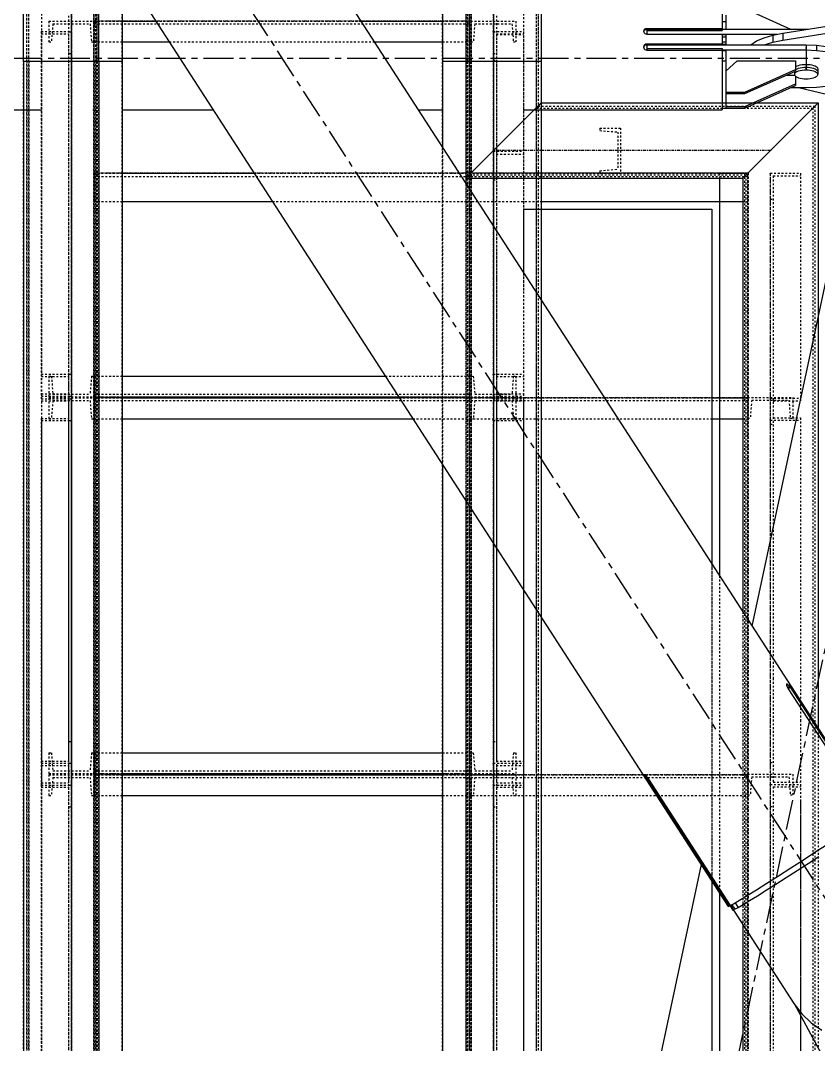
# Model space of a CAD drawing. Header units: millimetres. Extents: x 5143 to 30813, y 232 to 21408.
# Drawn here: x 23095.5 to 23307.3, y 10148.5 to 10420.3 of the extents above; entities that cross this region are included whole.
import ezdxf

# ---------------------------------------------------------------- set-up
doc = ezdxf.new("R2010")
doc.units = ezdxf.units.MM
doc.header["$LTSCALE"] = 0.25
for name, pattern in [('CENTER', [50.8, 31.75, -6.35, 6.35, -6.35]), ('XKITLINE00', [0]), ('XKITLINE02', [4, 2, -2]), ('XKITLINE03', [6, 3, -1, 1, -1])]:
    doc.linetypes.add(name, pattern=pattern)

msp = doc.modelspace()

# ---------------------------------------------------------------- linework, layer by layer
at = {"color": 3, "linetype": 'XKITLINE02'}
for p, q in [((23096.3, 10060.36), (23096.3, 11600.44)), ((23097.15, 10060.36), (23097.15, 11600.44)), ((23097.69, 10060.36), (23097.69, 11600.44)), ((23114.92, 10060.36), (23114.92, 11600.44)), ((23115, 10058.83), (23115, 11600.44)), ((23115.45, 10060.36), (23115.45, 11600.44)), ((23115.85, 10058.83), (23115.85, 11600.44)), ((23116.3, 10060.36), (23116.3, 11600.44)), ((23122.5, 10058.83), (23122.5, 11600.44)), ((23207.49, 10058.83), (23207.48, 11600.44)), ((23214.14, 10058.83), (23214.13, 11600.44)), ((23214.99, 10058.83), (23214.98, 11600.44)), ((23097.15, 10409.49), (23097.15, 11231.06)), ((23097.69, 10409.49), (23097.69, 11231.06)), ((23114.92, 10409.49), (23114.92, 11231.06)), ((23115, 10409.49), (23115, 11231.06)), ((23115.45, 10409.49), (23115.45, 11231.06)), ((23115.85, 10409.49), (23115.85, 11231.06)), ((23214.14, 11231.06), (23214.14, 10409.49)), ((23214.99, 11231.06), (23214.99, 10409.49)), ((23214.53, 10820.27), (23214.53, 10409.49)), ((23215.07, 10820.27), (23215.07, 10409.49)), ((23232.3, 10820.27), (23232.3, 10409.49)), ((23232.83, 10820.27), (23232.83, 10409.49)), ((23213.68, 10721.72), (23213.68, 10060.36)), ((23214.53, 10720.87), (23214.53, 10060.36)), ((23215.07, 10720.34), (23215.07, 10060.36)), ((23232.3, 10703.1), (23232.3, 10060.36)), ((23232.83, 10702.57), (23232.83, 10060.36)), ((23233.68, 10701.72), (23233.68, 10060.36)), ((23101.01, 10423.17), (23101.01, 10325.85)), ((23108.21, 10422.59), (23108.21, 10320.61)), ((23109.01, 10423.17), (23109.01, 10320.61)), ((23220.98, 10423.17), (23220.98, 10320.61)), ((23221.78, 10422.59), (23221.78, 10359.47)), ((23228.98, 10423.17), (23228.98, 10348.33)), ((23103, 10420.13), (23103, 10414.63)), ((23103, 10420.13), (23115, 10420.13)), ((23103, 10420.13), (23103, 10414.63)), ((23104.07, 10419.43), (23103.68, 10414.63)), ((23104.07, 10419.43), (23103.68, 10414.63)), ((23104.07, 10419.43), (23113.94, 10419.43)), ((23113.94, 10419.43), (23114.32, 10414.63)), ((23113.94, 10419.43), (23114.32, 10414.63)), ((23115, 10420.13), (23115, 10414.63)), ((23115, 10420.13), (23122.5, 10420.13)), ((23115, 10420.13), (23115, 10414.63)), ((23115, 10420.13), (23115, 10414.63)), ((23115, 10419.43), (23214.98, 10419.43)), ((23131.43, 10420.13), (23185.82, 10420.13)), ((23207.49, 10420.13), (23214.98, 10420.13)), ((23214.98, 10420.13), (23214.98, 10414.63)), ((23214.98, 10420.13), (23214.98, 10414.63)), ((23214.98, 10420.13), (23226.98, 10420.13)), ((23214.98, 10420.13), (23214.98, 10414.63)), ((23216.05, 10419.43), (23215.66, 10414.63)), ((23216.05, 10419.43), (23215.66, 10414.63)), ((23216.05, 10419.43), (23225.92, 10419.43)), ((23225.92, 10419.43), (23226.3, 10414.63)), ((23225.92, 10419.43), (23226.3, 10414.63)), ((23226.98, 10420.13), (23226.98, 10414.63)), ((23226.98, 10420.13), (23226.98, 10414.63)), ((23101, 10417.38), (23101, 10319.35)), ((23101, 10417.38), (23109, 10417.38)), ((23101, 10416.8), (23108.2, 10416.8)), ((23101.01, 10417.38), (23101.01, 10319.35)), ((23101.01, 10417.38), (23109.01, 10417.38)), ((23101.01, 10416.8), (23108.21, 10416.8)), ((23108.2, 10416.8), (23108.2, 10314.13)), ((23108.21, 10417.35), (23109.01, 10417.35)), ((23108.21, 10416.8), (23108.21, 10314.13)), ((23109, 10417.38), (23109, 10314.13)), ((23109.01, 10417.38), (23109.01, 10314.13)), ((23220.98, 10417.38), (23220.98, 10378)), ((23220.98, 10417.38), (23228.98, 10417.38)), ((23220.98, 10417.35), (23221.78, 10417.35)), ((23220.98, 10417.38), (23220.98, 10360.71)), ((23220.98, 10417.38), (23228.98, 10417.38)), ((23221.78, 10416.62), (23221.78, 10378)), ((23221.78, 10416.62), (23228.98, 10416.62)), ((23221.78, 10416.8), (23221.78, 10317.03)), ((23221.78, 10416.8), (23228.98, 10416.8)), ((23228.98, 10417.38), (23228.98, 10409.49)), ((23228.98, 10416.12), (23228.98, 10384.87)), ((23228.98, 10417.38), (23228.98, 10319.35)), ((23103, 10414.63), (23103.68, 10414.63)), ((23114.32, 10414.63), (23115, 10414.63)), ((23115, 10414.63), (23122.5, 10414.63)), ((23134.99, 10414.63), (23189.38, 10414.63)), ((23207.49, 10414.63), (23214.98, 10414.63)), ((23214.98, 10414.63), (23215.66, 10414.63)), ((23226.3, 10414.63), (23226.98, 10414.63)), ((23108.2, 10411.57), (23109, 10411.57)), ((23108.21, 10411.57), (23109.01, 10411.57)), ((23220.98, 10411.57), (23221.78, 10411.57)), ((23097.15, 10409.49), (23097.15, 9590.91)), ((23097.15, 10409.49), (23097.16, 9590.91)), ((23097.69, 10409.49), (23097.69, 9590.91)), ((23097.69, 10409.49), (23097.69, 9590.91)), ((23114.92, 10409.49), (23114.92, 9590.91)), ((23114.92, 10409.49), (23114.92, 9590.91)), ((23115, 10409.49), (23116.3, 10409.49)), ((23115, 10409.49), (23115, 9590.95)), ((23115, 10409.49), (23116.3, 10409.49)), ((23115, 10409.49), (23115, 9590.95)), ((23115, 10409.49), (23116.3, 10409.49)), ((23115.45, 10409.49), (23115.45, 9590.91)), ((23115.45, 10409.49), (23115.46, 9590.91)), ((23115.85, 10409.49), (23115.85, 9590.95)), ((23115.85, 10409.49), (23115.85, 9590.95)), ((23207.49, 10409.49), (23214.99, 10409.49)), ((23207.49, 10409.49), (23214.99, 10409.49)), ((23207.49, 10409.49), (23214.99, 10409.49)), ((23214.14, 10409.49), (23214.13, 9590.95)), ((23214.14, 10409.49), (23214.14, 9590.95)), ((23214.53, 10409.49), (23214.54, 9590.91)), ((23214.53, 10409.49), (23214.53, 10379.32)), ((23214.99, 10409.49), (23214.98, 9590.95)), ((23214.99, 10409.49), (23214.99, 9590.95)), ((23215.07, 10409.49), (23215.07, 9590.91)), ((23215.07, 10409.49), (23215.07, 10379.86)), ((23220.98, 10409.75), (23221.78, 10409.75)), ((23220.98, 10409.49), (23220.98, 10385.63)), ((23221.78, 10409.49), (23221.78, 10378)), ((23232.3, 10409.49), (23232.3, 9590.91)), ((23232.3, 10409.49), (23232.3, 10397.09)), ((23232.83, 10409.49), (23232.84, 9590.91)), ((23232.83, 10409.49), (23232.83, 10397.62)), ((23232.3, 10397.09), (23233.68, 10398.47)), ((23232.3, 10397.09), (23305.8, 10397.09)), ((23232.83, 10397.62), (23306.33, 10397.62)), ((23305.8, 10397.09), (23307.18, 10398.47)), ((23305.8, 10397.09), (23305.8, 9743.46)), ((23306.33, 10397.62), (23306.33, 9742.92)), ((23249.23, 10391.77), (23249.23, 10391.09)), ((23249.23, 10391.77), (23254.73, 10391.77)), ((23249.23, 10391.77), (23249.23, 10391.09)), ((23254.73, 10391.77), (23254.73, 10379.77)), ((23254.73, 10391.77), (23254.73, 10379.77)), ((23249.23, 10391.09), (23254.03, 10390.71)), ((23254.03, 10390.71), (23254.03, 10380.84)), ((23254.03, 10390.71), (23254.03, 10380.84)), ((23207.49, 10386.61), (23207.49, 10302.46)), ((23207.49, 10386.61), (23207.49, 10302.46)), ((23220.98, 10385.63), (23228.98, 10385.63)), ((23221.78, 10384.87), (23228.98, 10384.87)), ((23249.23, 10380.45), (23254.03, 10380.84)), ((23249.23, 10380.45), (23249.23, 10379.77)), ((23249.23, 10380.45), (23249.23, 10379.77)), ((23115.01, 10379.77), (23115.01, 10372.27)), ((23115.01, 10379.77), (23122.5, 10379.77)), ((23115.01, 10378.92), (23288.48, 10378.92)), ((23157.51, 10379.77), (23288.48, 10379.77)), ((23213.68, 10378.47), (23215.07, 10379.86)), ((23214.53, 10379.32), (23288.03, 10379.32)), ((23215.07, 10379.86), (23288.57, 10379.86)), ((23220.98, 10378), (23221.78, 10378)), ((23249.23, 10379.77), (23254.73, 10379.77)), ((23280.98, 10379.77), (23288.48, 10379.77)), ((23280.98, 10379.77), (23280.98, 10378.47)), ((23287.18, 10378.47), (23288.57, 10379.86)), ((23287.18, 10378.47), (23287.18, 9762.07)), ((23287.63, 10379.77), (23287.63, 9760.77)), ((23288.03, 10379.32), (23288.03, 9761.22)), ((23288.48, 10379.77), (23288.48, 9760.77)), ((23288.48, 10379.77), (23288.48, 10372.27)), ((23288.57, 10379.86), (23288.57, 9760.69)), ((23294.48, 10379.77), (23294.48, 10313.16)), ((23294.48, 10379.77), (23302.48, 10379.77)), ((23295.28, 10379.08), (23295.28, 10314.84)), ((23295.28, 10379.08), (23302.48, 10379.08)), ((23302.48, 10379.77), (23302.48, 10319.38)), ((23213.68, 10377.02), (23213.68, 10292.87)), ((23115.01, 10372.27), (23122.5, 10372.27)), ((23162.36, 10372.27), (23233.68, 10372.27)), ((23287.18, 10372.27), (23288.48, 10372.27)), ((23294.48, 10372.86), (23295.28, 10372.86)), ((23233.68, 10370.27), (23233.68, 9770.27)), ((23278.98, 10370.27), (23278.98, 9770.27)), ((23220.98, 10360.71), (23220.98, 10326.43)), ((23220.98, 10360.71), (23220.98, 10314.13)), ((23221.78, 10359.47), (23221.78, 10320.61)), ((23221.78, 10359.47), (23221.78, 10314.13)), ((23228.98, 10353.35), (23228.98, 10269.2)), ((23228.98, 10348.33), (23228.98, 10325.85)), ((23228.98, 10348.33), (23228.98, 10319.35)), ((23101.01, 10326.43), (23109.01, 10326.43)), ((23108.21, 10326.42), (23108.21, 10223.75)), ((23108.21, 10326.42), (23109.01, 10326.42)), ((23109.01, 10326.42), (23109.01, 10223.17)), ((23220.98, 10326.42), (23220.98, 10223.17)), ((23220.98, 10326.42), (23221.78, 10326.42)), ((23220.98, 10326.43), (23228.98, 10326.43)), ((23221.78, 10326.42), (23221.78, 10223.75)), ((23101.01, 10325.85), (23108.21, 10325.85)), ((23103, 10325.92), (23103.68, 10325.92)), ((23103, 10325.92), (23103, 10320.42)), ((23103, 10325.92), (23103, 10320.42)), ((23103.68, 10325.92), (23104.07, 10321.12)), ((23103.68, 10325.92), (23104.07, 10321.12)), ((23114.32, 10325.92), (23113.94, 10321.12)), ((23114.32, 10325.92), (23113.94, 10321.12)), ((23114.32, 10325.92), (23115, 10325.92)), ((23115, 10325.92), (23115, 10320.42)), ((23115, 10325.92), (23122.5, 10325.92)), ((23115, 10325.92), (23115, 10320.42)), ((23115, 10325.92), (23115, 10320.42)), ((23192.32, 10325.92), (23214.98, 10325.92)), ((23214.98, 10325.92), (23214.98, 10320.42)), ((23214.98, 10325.92), (23214.98, 10320.42)), ((23214.98, 10325.92), (23215.66, 10325.92)), ((23214.98, 10325.92), (23214.98, 10320.42)), ((23215.66, 10325.92), (23216.05, 10321.12)), ((23215.66, 10325.92), (23216.05, 10321.12)), ((23221.78, 10325.85), (23228.98, 10325.85)), ((23226.3, 10325.92), (23225.92, 10321.12)), ((23226.3, 10325.92), (23225.92, 10321.12)), ((23226.3, 10325.92), (23226.98, 10325.92)), ((23226.98, 10325.92), (23226.98, 10320.42)), ((23226.98, 10325.92), (23226.98, 10320.42)), ((23101.01, 10321.2), (23101.01, 10223.17)), ((23101.01, 10321.2), (23108.21, 10321.2)), ((23101.01, 10320.62), (23109.01, 10320.62)), ((23104.07, 10321.12), (23113.94, 10321.12)), ((23108.21, 10320.61), (23109.01, 10320.61)), ((23115, 10321.12), (23214.98, 10321.12)), ((23216.05, 10321.12), (23225.92, 10321.12)), ((23220.98, 10320.62), (23228.98, 10320.62)), ((23220.98, 10320.61), (23221.78, 10320.61)), ((23221.78, 10321.2), (23228.98, 10321.2)), ((23228.98, 10321.2), (23228.98, 10223.17)), ((23101, 10319.93), (23109, 10319.93)), ((23101, 10319.35), (23108.2, 10319.35)), ((23101.01, 10319.93), (23109.01, 10319.93)), ((23101.01, 10319.35), (23108.21, 10319.35)), ((23103, 10320.42), (23115, 10320.42)), ((23103, 10320.13), (23103, 10314.63)), ((23103, 10320.13), (23115, 10320.13)), ((23103, 10320.13), (23103, 10314.63)), ((23103, 10320.13), (23103, 10314.63)), ((23103, 10320.13), (23115, 10320.13)), ((23103, 10320.13), (23103, 10314.63)), ((23104.07, 10319.43), (23103.68, 10314.63)), ((23104.07, 10319.43), (23103.68, 10314.63)), ((23104.07, 10319.43), (23103.68, 10314.63)), ((23104.07, 10319.43), (23103.68, 10314.63)), ((23104.07, 10319.43), (23113.94, 10319.43)), ((23104.07, 10319.43), (23113.94, 10319.43)), ((23108.2, 10319.94), (23108.2, 10217.96)), ((23108.2, 10319.94), (23109, 10319.94)), ((23108.21, 10319.94), (23108.21, 10217.96)), ((23108.21, 10319.94), (23109.01, 10319.94)), ((23109, 10319.94), (23109, 10220.13)), ((23109.01, 10319.94), (23109.01, 10217.38)), ((23113.94, 10319.43), (23114.32, 10314.63)), ((23113.94, 10319.43), (23114.32, 10314.63)), ((23113.94, 10319.43), (23114.32, 10314.63)), ((23113.94, 10319.43), (23114.32, 10314.63)), ((23115, 10320.42), (23122.5, 10320.42)), ((23115, 10320.13), (23115, 10314.63)), ((23115, 10320.13), (23122.5, 10320.13)), ((23115, 10320.13), (23115, 10314.63)), ((23115, 10320.13), (23122.5, 10320.13)), ((23115, 10320.13), (23115, 10314.63)), ((23115, 10320.13), (23115, 10314.63)), ((23115, 10320.13), (23115, 10314.63)), ((23115, 10320.13), (23115, 10314.63)), ((23115, 10319.43), (23288.48, 10319.43)), ((23115, 10319.43), (23214.98, 10319.43)), ((23195.88, 10320.42), (23214.98, 10320.42)), ((23196.06, 10320.13), (23278.98, 10320.13)), ((23196.06, 10320.13), (23214.98, 10320.13)), ((23214.98, 10320.42), (23226.98, 10320.42)), ((23214.98, 10320.13), (23214.98, 10314.63)), ((23214.98, 10320.13), (23214.98, 10314.63)), ((23214.98, 10320.13), (23226.98, 10320.13)), ((23214.98, 10320.13), (23214.98, 10314.63)), ((23216.05, 10319.43), (23215.66, 10314.63)), ((23216.05, 10319.43), (23215.66, 10314.63)), ((23216.05, 10319.43), (23225.92, 10319.43)), ((23220.98, 10319.94), (23220.98, 10217.38)), ((23220.98, 10319.94), (23221.78, 10319.94)), ((23220.98, 10319.93), (23228.98, 10319.93)), ((23221.78, 10319.94), (23221.78, 10217.96)), ((23221.78, 10319.35), (23228.98, 10319.35)), ((23225.92, 10319.43), (23226.3, 10314.63)), ((23225.92, 10319.43), (23226.3, 10314.63)), ((23226.98, 10320.13), (23226.98, 10314.63)), ((23226.98, 10320.13), (23226.98, 10314.63)), ((23228.98, 10319.81), (23228.98, 10223.75)), ((23287.18, 10320.13), (23288.48, 10320.13)), ((23288.48, 10320.27), (23288.48, 10314.77)), ((23288.48, 10320.27), (23300.48, 10320.27)), ((23288.48, 10320.27), (23288.48, 10314.77)), ((23288.48, 10320.13), (23288.48, 10314.63)), ((23289.55, 10319.57), (23289.16, 10314.77)), ((23289.55, 10319.57), (23289.16, 10314.77)), ((23289.55, 10319.57), (23299.42, 10319.57)), ((23294.48, 10320.09), (23294.48, 10217.52)), ((23294.48, 10320.09), (23295.28, 10320.09)), ((23294.48, 10320.07), (23302.48, 10320.07)), ((23295.28, 10320.09), (23295.28, 10245.76)), ((23295.28, 10320.07), (23295.28, 10313.16)), ((23295.28, 10319.38), (23302.48, 10319.38)), ((23299.42, 10319.57), (23299.8, 10314.77)), ((23299.42, 10319.57), (23299.8, 10314.77)), ((23300.48, 10320.27), (23300.48, 10314.77)), ((23300.48, 10320.27), (23300.48, 10314.77)), ((23220.98, 10317.57), (23220.98, 10223.17)), ((23101, 10314.7), (23101, 10217.38)), ((23101, 10314.7), (23108.2, 10314.7)), ((23101, 10314.12), (23109, 10314.12)), ((23101.01, 10314.7), (23101.01, 10217.38)), ((23101.01, 10314.7), (23108.21, 10314.7)), ((23101.01, 10314.12), (23109.01, 10314.12)), ((23103, 10314.63), (23103.68, 10314.63)), ((23103, 10314.63), (23103.68, 10314.63)), ((23108.2, 10314.13), (23109, 10314.13)), ((23108.21, 10314.13), (23109.01, 10314.13)), ((23114.32, 10314.63), (23115, 10314.63)), ((23114.32, 10314.63), (23115, 10314.63)), ((23115, 10314.63), (23122.5, 10314.63)), ((23115, 10314.63), (23122.5, 10314.63)), ((23199.62, 10314.63), (23278.98, 10314.63)), ((23199.62, 10314.63), (23214.98, 10314.63)), ((23214.98, 10314.63), (23215.66, 10314.63)), ((23220.98, 10314.13), (23221.78, 10314.13)), ((23220.98, 10314.12), (23228.98, 10314.12)), ((23221.78, 10314.7), (23228.98, 10314.7)), ((23226.3, 10314.63), (23226.98, 10314.63)), ((23228.98, 10314.7), (23228.98, 10312.52)), ((23228.98, 10312.52), (23228.98, 10217.38)), ((23287.18, 10314.63), (23288.48, 10314.63)), ((23288.48, 10314.77), (23289.16, 10314.77)), ((23294.48, 10314.26), (23302.48, 10314.26)), ((23294.48, 10313.16), (23295.28, 10313.16)), ((23295.28, 10314.84), (23302.48, 10314.84)), ((23299.8, 10314.77), (23300.48, 10314.77)), ((23302.48, 10314.84), (23302.48, 10234.62)), ((23220.98, 10310.43), (23220.98, 10217.38)), ((23278.98, 10275.99), (23278.98, 10191.84)), ((23280.98, 10272.9), (23280.98, 10188.75)), ((23287.18, 10263.3), (23287.18, 10180.45)), ((23294.48, 10247), (23294.48, 10217.52)), ((23295.28, 10245.76), (23295.28, 10218.11)), ((23302.48, 10234.62), (23302.48, 10217.52)), ((23307.18, 10232.36), (23307.18, 10147.6)), ((23108.21, 10228.97), (23109.01, 10228.97)), ((23220.98, 10228.97), (23221.78, 10228.97)), ((23103, 10225.92), (23103.68, 10225.92)), ((23103, 10225.92), (23103, 10220.42)), ((23103, 10225.92), (23103, 10220.42)), ((23103.68, 10225.92), (23104.07, 10221.12)), ((23103.68, 10225.92), (23104.07, 10221.12)), ((23114.32, 10225.92), (23113.94, 10221.12)), ((23114.32, 10225.92), (23113.94, 10221.12)), ((23114.32, 10225.92), (23115, 10225.92)), ((23115, 10225.92), (23115, 10220.42)), ((23115, 10225.92), (23122.5, 10225.92)), ((23115, 10225.92), (23115, 10220.42)), ((23115, 10225.92), (23115, 10220.42)), ((23207.49, 10225.92), (23214.98, 10225.92)), ((23214.98, 10225.92), (23214.98, 10220.42)), ((23214.98, 10225.92), (23214.98, 10220.42)), ((23214.98, 10225.92), (23215.66, 10225.92)), ((23214.98, 10225.92), (23214.98, 10220.42)), ((23215.66, 10225.92), (23216.05, 10221.12)), ((23215.66, 10225.92), (23216.05, 10221.12)), ((23226.3, 10225.92), (23225.92, 10221.12)), ((23226.3, 10225.92), (23225.92, 10221.12)), ((23226.3, 10225.92), (23226.98, 10225.92)), ((23226.98, 10225.92), (23226.98, 10220.42)), ((23226.98, 10225.92), (23226.98, 10220.42)), ((23101.01, 10223.75), (23108.21, 10223.75)), ((23101.01, 10223.17), (23109.01, 10223.17)), ((23101.01, 10223.17), (23101.01, 10125.85)), ((23101.01, 10223.17), (23109.01, 10223.17)), ((23108.2, 10223.2), (23109, 10223.2)), ((23108.2, 10223.2), (23108.2, 10217.96)), ((23108.21, 10223.2), (23109.01, 10223.2)), ((23109, 10223.2), (23109, 10217.38)), ((23109.01, 10223.17), (23109.01, 10120.61)), ((23220.98, 10223.17), (23228.98, 10223.17)), ((23220.98, 10223.17), (23220.98, 10120.61)), ((23220.98, 10223.17), (23228.98, 10223.17)), ((23220.98, 10223.2), (23221.78, 10223.2)), ((23221.78, 10223.75), (23228.98, 10223.75)), ((23228.98, 10223.17), (23228.98, 10125.85)), ((23294.48, 10223.35), (23295.28, 10223.35)), ((23101.01, 10222.59), (23108.21, 10222.59)), ((23103, 10220.42), (23115, 10220.42)), ((23103, 10220.13), (23103, 10214.63)), ((23103, 10220.13), (23115, 10220.13)), ((23103, 10220.13), (23103, 10214.63)), ((23103, 10220.13), (23103, 10214.63)), ((23103, 10220.13), (23115, 10220.13)), ((23103, 10220.13), (23103, 10214.63)), ((23104.07, 10221.12), (23113.94, 10221.12)), ((23108.21, 10222.59), (23108.21, 10120.61)), ((23115, 10221.12), (23214.98, 10221.12)), ((23115, 10220.42), (23122.5, 10220.42)), ((23115, 10220.13), (23115, 10214.63)), ((23115, 10220.13), (23122.5, 10220.13)), ((23115, 10220.13), (23115, 10214.63)), ((23115, 10220.13), (23122.5, 10220.13)), ((23115, 10220.13), (23115, 10214.63)), ((23115, 10220.13), (23115, 10214.63)), ((23115, 10220.13), (23115, 10214.63)), ((23115, 10220.13), (23115, 10214.63)), ((23207.49, 10220.42), (23214.98, 10220.42)), ((23207.49, 10220.13), (23288.48, 10220.13)), ((23207.49, 10220.13), (23214.98, 10220.13)), ((23214.98, 10220.42), (23226.98, 10220.42)), ((23214.98, 10220.13), (23214.98, 10214.63)), ((23214.98, 10220.13), (23214.98, 10214.63)), ((23214.98, 10220.13), (23226.98, 10220.13)), ((23214.98, 10220.13), (23214.98, 10214.63)), ((23216.05, 10221.12), (23225.92, 10221.12)), ((23221.78, 10222.59), (23221.78, 10120.61)), ((23221.78, 10222.59), (23228.98, 10222.59)), ((23226.98, 10220.13), (23226.98, 10214.63)), ((23226.98, 10220.13), (23226.98, 10214.63)), ((23288.48, 10220.27), (23288.48, 10214.77)), ((23288.48, 10220.27), (23300.48, 10220.27)), ((23288.48, 10220.27), (23288.48, 10214.77)), ((23288.48, 10220.13), (23288.48, 10214.63)), ((23300.48, 10220.27), (23300.48, 10214.77)), ((23300.48, 10220.27), (23300.48, 10214.77)), ((23101, 10217.96), (23108.2, 10217.96)), ((23101, 10217.96), (23101, 10217.38)), ((23101, 10217.38), (23109, 10217.38)), ((23101, 10217.38), (23101, 10119.35)), ((23101, 10217.38), (23109, 10217.38)), ((23101.01, 10217.96), (23108.21, 10217.96)), ((23101.01, 10217.38), (23109.01, 10217.38)), ((23101.01, 10217.38), (23101.01, 10119.35)), ((23101.01, 10217.38), (23109.01, 10217.38)), ((23104.07, 10219.43), (23103.68, 10214.63)), ((23104.07, 10219.43), (23103.68, 10214.63)), ((23104.07, 10219.43), (23103.68, 10214.63)), ((23104.07, 10219.43), (23103.68, 10214.63)), ((23104.07, 10219.43), (23113.94, 10219.43)), ((23104.07, 10219.43), (23113.94, 10219.43)), ((23108.21, 10217.35), (23109.01, 10217.35)), ((23109, 10217.38), (23109, 10114.13)), ((23109.01, 10217.38), (23109.01, 10114.13)), ((23113.94, 10219.43), (23114.32, 10214.63)), ((23113.94, 10219.43), (23114.32, 10214.63)), ((23113.94, 10219.43), (23114.32, 10214.63)), ((23113.94, 10219.43), (23114.32, 10214.63)), ((23115, 10219.43), (23288.48, 10219.43)), ((23115, 10219.43), (23214.98, 10219.43)), ((23216.05, 10219.43), (23215.66, 10214.63)), ((23216.05, 10219.43), (23215.66, 10214.63)), ((23216.05, 10219.43), (23225.92, 10219.43)), ((23220.98, 10217.35), (23221.78, 10217.35)), ((23220.98, 10217.38), (23228.98, 10217.38)), ((23220.98, 10217.38), (23220.98, 10114.13)), ((23220.98, 10217.38), (23228.98, 10217.38)), ((23221.78, 10217.96), (23228.98, 10217.96)), ((23225.92, 10219.43), (23226.3, 10214.63)), ((23225.92, 10219.43), (23226.3, 10214.63)), ((23228.98, 10217.38), (23228.98, 10119.35)), ((23289.55, 10219.57), (23289.16, 10214.77)), ((23289.55, 10219.57), (23289.16, 10214.77)), ((23289.55, 10219.57), (23299.42, 10219.57)), ((23294.48, 10217.52), (23302.48, 10217.52)), ((23294.48, 10217.52), (23294.48, 10211.18)), ((23294.48, 10217.52), (23302.48, 10217.52)), ((23295.28, 10218.11), (23302.48, 10218.11)), ((23299.42, 10219.57), (23299.8, 10214.77)), ((23299.42, 10219.57), (23299.8, 10214.77)), ((23302.48, 10217.52), (23302.48, 10119.49)), ((23101, 10216.8), (23108.2, 10216.8)), ((23101.01, 10216.8), (23108.21, 10216.8)), ((23103, 10214.63), (23103.68, 10214.63)), ((23103, 10214.63), (23103.68, 10214.63)), ((23108.2, 10216.8), (23108.2, 10114.13)), ((23108.21, 10216.8), (23108.21, 10114.13)), ((23114.32, 10214.63), (23115, 10214.63)), ((23114.32, 10214.63), (23115, 10214.63)), ((23115, 10214.63), (23122.5, 10214.63)), ((23115, 10214.63), (23122.5, 10214.63)), ((23207.49, 10214.63), (23288.48, 10214.63)), ((23207.49, 10214.63), (23214.98, 10214.63)), ((23214.98, 10214.63), (23215.66, 10214.63)), ((23221.78, 10216.8), (23221.78, 10114.13)), ((23221.78, 10216.8), (23228.98, 10216.8)), ((23226.3, 10214.63), (23226.98, 10214.63)), ((23288.48, 10214.77), (23289.16, 10214.77)), ((23295.28, 10216.94), (23295.28, 10114.27)), ((23295.28, 10216.94), (23302.48, 10216.94)), ((23299.8, 10214.77), (23300.48, 10214.77)), ((23302.48, 10213.12), (23302.48, 10119.49)), ((23108.2, 10211.57), (23109, 10211.57)), ((23108.21, 10211.57), (23109.01, 10211.57)), ((23220.98, 10211.57), (23221.78, 10211.57)), ((23294.48, 10211.72), (23295.28, 10211.72)), ((23294.48, 10211.18), (23294.48, 10114.27)), ((23295.28, 10209.94), (23295.28, 10114.27))]:
    msp.add_line(p, q, dxfattribs=at)
at = {"color": 1, "linetype": 'XKITLINE03'}
for p, q in [((23109, 11600.44), (23109, 10060.36)), ((23115, 10058.83), (23115, 11600.44)), ((23214.98, 11600.44), (23214.99, 10058.83)), ((23109, 10409.49), (23109, 11231.06)), ((23115, 10409.49), (23115, 11231.06)), ((23214.99, 11231.06), (23214.99, 10409.49)), ((23220.98, 10409.49), (23220.98, 10820.27)), ((23109.01, 10326.43), (23109.01, 10423.17)), ((23220.98, 10423.17), (23220.98, 10326.43)), ((23214.98, 10420.13), (23115, 10420.13)), ((23115, 10420.13), (23115, 10420.13)), ((23214.98, 10420.13), (23214.98, 10420.13)), ((23109, 10319.93), (23109, 10417.38)), ((23109.01, 10319.93), (23109.01, 10417.38)), ((23220.98, 10417.38), (23220.98, 10385.63)), ((23220.98, 10417.38), (23220.98, 10319.93)), ((23109, 10409.49), (23109, 9590.91)), ((23109.01, 9590.91), (23109, 10409.49)), ((23115, 9590.95), (23115, 10409.49)), ((23115, 9590.95), (23115, 10409.49)), ((23214.99, 10409.49), (23214.98, 9590.95)), ((23214.99, 10409.49), (23214.99, 9590.95)), ((23220.98, 9590.91), (23220.98, 10409.49)), ((23294.48, 10385.77), (23220.98, 10385.77)), ((23288.48, 10379.77), (23115.01, 10379.77)), ((23254.73, 10379.77), (23254.73, 10379.77)), ((23288.48, 9760.77), (23288.48, 10379.77)), ((23294.48, 10379.77), (23294.48, 10320.07)), ((23109.01, 10223.17), (23109.01, 10320.62)), ((23220.98, 10320.62), (23220.98, 10223.17)), ((23115, 10320.42), (23214.98, 10320.42)), ((23115, 10320.42), (23115, 10320.42)), ((23288.48, 10320.13), (23115, 10320.13)), ((23214.98, 10320.13), (23115, 10320.13)), ((23115, 10320.13), (23115, 10320.13)), ((23115, 10320.13), (23115, 10320.13)), ((23214.98, 10320.42), (23214.98, 10320.42)), ((23214.98, 10320.13), (23214.98, 10320.13)), ((23288.48, 10320.27), (23288.48, 10320.27)), ((23109, 10217.38), (23109, 10314.12)), ((23109.01, 10217.38), (23109.01, 10314.12)), ((23220.98, 10314.12), (23220.98, 10217.38)), ((23294.48, 10314.26), (23294.48, 10217.52)), ((23109.01, 10126.43), (23109.01, 10223.17)), ((23220.98, 10223.17), (23220.98, 10126.43)), ((23115, 10220.42), (23214.98, 10220.42)), ((23115, 10220.42), (23115, 10220.42)), ((23288.48, 10220.13), (23115, 10220.13)), ((23214.98, 10220.13), (23115, 10220.13)), ((23115, 10220.13), (23115, 10220.13)), ((23115, 10220.13), (23115, 10220.13)), ((23214.98, 10220.42), (23214.98, 10220.42)), ((23214.98, 10220.13), (23214.98, 10220.13)), ((23288.48, 10220.27), (23288.48, 10220.27)), ((23109, 10119.93), (23109, 10217.38)), ((23109.01, 10119.93), (23109.01, 10217.38)), ((23220.98, 10217.38), (23220.98, 10119.93)), ((23294.48, 10217.52), (23294.48, 10120.07))]:
    msp.add_line(p, q, dxfattribs=at)
at = {"color": 8, "linetype": 'CENTER'}
for p, q in [((23430, 10000.27), (22900, 10820.27)), ((23256.41, 10006.9), (23430, 10820.27)), ((23303.98, 10413.05), (23303.98, 10407.5)), ((23342.5, 10410.27), (22987.5, 10410.27))]:
    msp.add_line(p, q, dxfattribs=at)
at = {"color": 8, "linetype": 'XKITLINE00'}
for p, q in [((23041.58, 10643.29), (23321.66, 10209.97)), ((23003.23, 10618.47), (23283.31, 10185.15)), ((23281.68, 10423.9), (23281.68, 10418.05)), ((23282.68, 10421.69), (23282.68, 10418.06)), ((23287.68, 10423.47), (23299.86, 10418.05)), ((23281.68, 10420.08), (23282.68, 10420.08)), ((23297.81, 10416.96), (23319.06, 10420.28)), ((23260.88, 10417.7), (23260.83, 10417.47)), ((23260.83, 10417.47), (23260.88, 10417.24)), ((23260.88, 10417.47), (23260.85, 10417.35)), ((23261, 10417.91), (23260.88, 10417.7)), ((23261, 10417.68), (23260.88, 10417.47)), ((23260.88, 10417.24), (23261, 10417.03)), ((23261, 10417.91), (23261.18, 10418.07)), ((23261, 10417.68), (23261.15, 10417.81)), ((23261, 10417.03), (23261.18, 10416.86)), ((23261.15, 10417.81), (23261.18, 10417.84)), ((23261.18, 10418.07), (23261.42, 10418.16)), ((23261.18, 10417.84), (23261.42, 10417.94)), ((23261.18, 10416.86), (23261.42, 10416.75)), ((23261.42, 10418.16), (23261.68, 10418.21)), ((23261.42, 10417.94), (23261.68, 10417.97)), ((23261.42, 10416.75), (23261.68, 10416.72)), ((23261.68, 10418.21), (23281.68, 10418.21)), ((23261.68, 10418.21), (23261.68, 10417.97)), ((23261.68, 10417.97), (23281.68, 10417.97)), ((23261.68, 10417.95), (23281.68, 10417.95)), ((23261.68, 10417.95), (23261.68, 10416.72)), ((23261.68, 10417.63), (23281.68, 10417.63)), ((23261.68, 10416.72), (23281.68, 10416.72)), ((23281.68, 10418.05), (23303.98, 10418.05)), ((23281.68, 10418.05), (23281.68, 10417.63)), ((23281.68, 10416.72), (23281.68, 10415.48)), ((23281.68, 10416.66), (23296.32, 10416.66)), ((23281.68, 10416.6), (23282.68, 10416.6)), ((23281.68, 10415.97), (23282.68, 10415.97)), ((23282.68, 10416.6), (23282.68, 10415.33)), ((23290.84, 10414.88), (23292.82, 10415.73)), ((23292.82, 10415.73), (23295.16, 10416.43)), ((23295.16, 10416.43), (23297.81, 10416.96)), ((23295.16, 10416.43), (23295.16, 10414.58)), ((23297.81, 10415.11), (23319.06, 10418.43)), ((23297.81, 10416.96), (23297.81, 10415.11)), ((23303.98, 10418.05), (23304.63, 10418.02)), ((23303.98, 10418.05), (23303.98, 10417.92)), ((23260.88, 10413.56), (23260.83, 10413.31)), ((23260.83, 10413.31), (23260.88, 10413.05)), ((23260.88, 10413.33), (23260.85, 10413.19)), ((23261, 10413.79), (23260.88, 10413.56)), ((23261, 10413.56), (23260.88, 10413.33)), ((23260.88, 10413.05), (23261, 10412.82)), ((23261, 10413.79), (23261.18, 10413.97)), ((23261, 10413.56), (23261.18, 10413.74)), ((23261.18, 10413.97), (23261.42, 10414.09)), ((23261.18, 10413.74), (23261.42, 10413.86)), ((23261.42, 10414.09), (23261.68, 10414.13)), ((23261.42, 10414.09), (23261.42, 10413.86)), ((23261.42, 10413.86), (23261.68, 10413.9)), ((23261.68, 10414.13), (23261.68, 10413.9)), ((23261.68, 10414.13), (23281.68, 10414.13)), ((23261.68, 10413.9), (23281.68, 10413.9)), ((23261.68, 10413.9), (23261.68, 10413.89)), ((23261.68, 10413.89), (23303.98, 10413.89)), ((23261.68, 10413.89), (23261.68, 10412.48)), ((23281.68, 10415.48), (23281.68, 10413.9)), ((23281.68, 10414.68), (23282.68, 10414.68)), ((23281.68, 10414.01), (23282.68, 10414.01)), ((23281.68, 10414.01), (23281.68, 10413.89)), ((23282.68, 10415.33), (23282.68, 10413.89)), ((23289.31, 10413.9), (23290.84, 10414.88)), ((23292.84, 10413.89), (23295.16, 10414.58)), ((23295.16, 10414.58), (23297.81, 10415.11)), ((23303.98, 10413.89), (23306.71, 10413.78)), ((23303.98, 10413.89), (23303.98, 10412.5)), ((23306.71, 10413.78), (23309.31, 10413.46)), ((23306.71, 10413.78), (23306.71, 10412.39)), ((23261, 10412.82), (23261.18, 10412.64)), ((23261.18, 10412.64), (23261.42, 10412.55)), ((23261.42, 10412.55), (23261.68, 10412.48)), ((23261.68, 10412.92), (23281.68, 10412.92)), ((23261.68, 10412.48), (23281.68, 10412.48)), ((23281.68, 10412.92), (23281.68, 10412.48)), ((23281.68, 10412.5), (23303.98, 10412.5)), ((23281.68, 10412.48), (23281.68, 10396.65)), ((23281.68, 10412.32), (23282.68, 10412.32)), ((23282.68, 10412.32), (23282.68, 10406.93)), ((23303.98, 10412.5), (23306.71, 10412.39)), ((23306.71, 10412.39), (23309.31, 10412.07)), ((23281.68, 10409.61), (23282.68, 10409.61)), ((23282.68, 10406.83), (23285.68, 10409.6)), ((23285.68, 10409.6), (23301.18, 10409.6)), ((23301.18, 10409.6), (23301.18, 10406.91)), ((23301.18, 10408), (23301.3, 10408.09)), ((23301.3, 10408.09), (23301.61, 10408.26)), ((23301.61, 10408.26), (23301.99, 10408.41)), ((23301.61, 10407.52), (23301.99, 10407.67)), ((23301.61, 10407.52), (23301.99, 10407.67)), ((23301.99, 10408.41), (23302.43, 10408.53)), ((23301.99, 10407.67), (23302.43, 10407.79)), ((23301.99, 10407.67), (23302.43, 10407.79)), ((23302.43, 10408.53), (23302.92, 10408.61)), ((23302.43, 10407.79), (23302.92, 10407.87)), ((23302.43, 10407.79), (23302.92, 10407.87)), ((23302.92, 10408.61), (23303.45, 10408.67)), ((23302.92, 10407.87), (23303.45, 10407.93)), ((23302.92, 10407.87), (23303.45, 10407.93)), ((23303.45, 10408.67), (23303.98, 10408.68)), ((23303.45, 10407.93), (23303.98, 10407.95)), ((23303.45, 10407.93), (23303.98, 10407.95)), ((23303.98, 10408.68), (23304.52, 10408.67)), ((23303.98, 10408.68), (23303.98, 10407.95)), ((23303.98, 10407.95), (23304.52, 10407.93)), ((23303.98, 10407.95), (23303.98, 10407.21)), ((23303.98, 10407.95), (23304.52, 10407.93)), ((23304.52, 10408.67), (23305.04, 10408.61)), ((23304.52, 10407.93), (23305.04, 10407.87)), ((23304.52, 10407.93), (23305.04, 10407.87)), ((23305.04, 10408.61), (23305.53, 10408.53)), ((23305.04, 10407.87), (23305.53, 10407.79)), ((23305.04, 10407.87), (23305.53, 10407.79)), ((23305.53, 10408.53), (23305.98, 10408.41)), ((23305.53, 10407.79), (23305.98, 10407.67)), ((23305.53, 10407.79), (23305.98, 10407.67)), ((23305.98, 10408.41), (23306.36, 10408.26)), ((23305.98, 10407.67), (23306.36, 10407.52)), ((23305.98, 10407.67), (23306.36, 10407.52)), ((23306.36, 10408.26), (23306.67, 10408.09)), ((23306.67, 10408.09), (23306.9, 10407.91)), ((23306.9, 10407.91), (23307.04, 10407.71)), ((23307.04, 10407.71), (23307.08, 10407.5)), ((23282.68, 10406.93), (23282.68, 10401.3)), ((23287.68, 10401.28), (23301.18, 10407.29)), ((23287.68, 10400.9), (23301.18, 10406.91)), ((23298.66, 10405.78), (23300.95, 10405.78)), ((23300.89, 10406.78), (23300.88, 10406.76)), ((23300.89, 10406.78), (23300.88, 10406.76)), ((23300.88, 10406.77), (23300.88, 10406.76)), ((23300.88, 10406.76), (23300.88, 10406.02)), ((23300.93, 10406.23), (23300.88, 10406.02)), ((23300.88, 10406.02), (23300.93, 10405.82)), ((23301.07, 10406.43), (23300.93, 10406.23)), ((23300.93, 10405.82), (23301.07, 10405.62)), ((23301.07, 10406.43), (23301.3, 10406.61)), ((23301.07, 10405.62), (23301.3, 10405.43)), ((23301.18, 10407.26), (23301.3, 10407.35)), ((23301.18, 10407.26), (23301.3, 10407.35)), ((23301.18, 10405.53), (23301.18, 10403.09)), ((23301.3, 10407.35), (23301.61, 10407.52)), ((23301.3, 10407.35), (23301.61, 10407.52)), ((23301.3, 10406.61), (23301.61, 10406.78)), ((23301.3, 10405.43), (23301.61, 10405.26)), ((23301.61, 10406.78), (23301.99, 10406.93)), ((23301.61, 10405.26), (23301.99, 10405.12)), ((23301.99, 10406.93), (23302.43, 10407.05)), ((23301.99, 10405.12), (23302.43, 10405)), ((23302.43, 10407.05), (23302.92, 10407.13)), ((23302.43, 10405), (23302.92, 10404.91)), ((23302.92, 10407.13), (23303.45, 10407.19)), ((23302.92, 10404.91), (23303.45, 10404.86)), ((23303.45, 10407.19), (23303.98, 10407.21)), ((23303.45, 10404.86), (23303.98, 10404.84)), ((23303.98, 10407.21), (23304.52, 10407.19)), ((23303.98, 10404.84), (23304.52, 10404.86)), ((23304.52, 10407.19), (23305.04, 10407.13)), ((23304.52, 10404.86), (23305.04, 10404.91)), ((23305.04, 10407.13), (23305.53, 10407.05)), ((23305.04, 10404.91), (23305.53, 10405)), ((23305.53, 10407.05), (23305.98, 10406.93)), ((23305.53, 10405), (23305.98, 10405.12)), ((23305.98, 10406.93), (23306.36, 10406.78)), ((23305.98, 10405.12), (23306.36, 10405.26)), ((23306.36, 10407.52), (23306.67, 10407.35)), ((23306.36, 10407.52), (23306.67, 10407.35)), ((23306.36, 10406.78), (23306.67, 10406.61)), ((23306.36, 10405.26), (23306.67, 10405.43)), ((23306.67, 10407.35), (23306.9, 10407.17)), ((23306.67, 10407.35), (23306.9, 10407.17)), ((23306.67, 10406.61), (23306.9, 10406.43)), ((23306.67, 10405.43), (23306.9, 10405.62)), ((23306.9, 10407.17), (23307.04, 10406.97)), ((23306.9, 10407.17), (23307.04, 10406.97)), ((23306.9, 10406.43), (23307.04, 10406.23)), ((23307.04, 10405.82), (23306.9, 10405.62)), ((23307.04, 10406.97), (23307.08, 10406.76)), ((23307.04, 10406.97), (23307.08, 10406.76)), ((23307.04, 10406.23), (23307.08, 10406.02)), ((23307.08, 10406.02), (23307.04, 10405.82)), ((23307.08, 10407.5), (23307.08, 10406.76)), ((23307.08, 10406.76), (23307.08, 10406.02)), ((23287.68, 10397.47), (23301.18, 10403.47)), ((23287.68, 10397.08), (23301.18, 10403.09)), ((23299.86, 10402.5), (23303.98, 10402.5)), ((23301.97, 10402.5), (23315.01, 10399.41)), ((23303.98, 10402.5), (23306.71, 10402.61)), ((23306.71, 10402.61), (23309.31, 10402.93)), ((23282.68, 10401.3), (23282.68, 10401.28)), ((23282.68, 10401.28), (23287.68, 10401.28)), ((23282.68, 10401.28), (23282.68, 10401.26)), ((23282.68, 10401.26), (23282.68, 10397.07)), ((23282.68, 10400.9), (23287.68, 10400.9)), ((23287.68, 10401.28), (23287.68, 10400.9)), ((23281.68, 10397.07), (23282.68, 10397.07)), ((23282.68, 10397.47), (23287.68, 10397.47)), ((23282.68, 10397.08), (23287.68, 10397.08)), ((23287.68, 10397.47), (23287.68, 10397.08)), ((23319.42, 10399.27), (23289.6, 10259.56)), ((23048.31, 10396.65), (23101.01, 10396.65)), ((23114.72, 10396.65), (23115, 10396.65)), ((23122.5, 10396.65), (23146.61, 10396.65)), ((23201, 10396.65), (23207.49, 10396.65)), ((23214.99, 10396.65), (23215.27, 10396.65)), ((23228.98, 10396.65), (23281.68, 10396.65)), ((23298.78, 10244.28), (23298.74, 10244.19)), ((23298.74, 10244.19), (23298.75, 10244.03)), ((23298.75, 10244.03), (23298.81, 10243.81)), ((23298.78, 10244.28), (23298.87, 10244.29)), ((23298.81, 10243.81), (23298.92, 10243.54)), ((23298.87, 10244.29), (23299, 10244.22)), ((23298.92, 10243.54), (23299.08, 10243.25)), ((23299, 10244.22), (23299.17, 10244.08)), ((23299.05, 10243.3), (23299.56, 10243.63)), ((23299.08, 10243.25), (23299.26, 10242.95)), ((23299.17, 10244.08), (23299.36, 10243.88)), ((23299.23, 10243), (23299.76, 10243.34)), ((23299.26, 10242.95), (23320.97, 10209.36)), ((23299.36, 10243.88), (23299.56, 10243.63)), ((23299.56, 10243.63), (23299.76, 10243.34)), ((23299.76, 10243.34), (23321.47, 10209.75)), ((23261.19, 10220.01), (23261.18, 10219.96)), ((23261.18, 10219.96), (23261.22, 10219.83)), ((23261.19, 10220.01), (23261.26, 10219.99)), ((23261.22, 10219.83), (23261.3, 10219.64)), ((23261.26, 10219.99), (23261.36, 10219.89)), ((23261.3, 10219.64), (23261.43, 10219.39)), ((23261.36, 10219.89), (23261.51, 10219.73)), ((23261.43, 10219.39), (23261.59, 10219.11)), ((23261.51, 10219.73), (23261.72, 10219.52)), ((23261.59, 10219.11), (23261.9, 10219.31)), ((23261.59, 10219.11), (23261.78, 10218.81)), ((23261.72, 10219.52), (23261.93, 10219.27)), ((23261.78, 10218.81), (23262.1, 10219.02)), ((23261.78, 10218.81), (23283.49, 10185.23)), ((23261.93, 10219.27), (23262.13, 10218.98)), ((23262.13, 10218.98), (23283.84, 10185.39)), ((23306.61, 10199.71), (23309.8, 10201.8)), ((23303.29, 10197.56), (23306.61, 10199.71)), ((23304.5, 10196.56), (23307.37, 10198.43)), ((23276.1, 10196.3), (23246.36, 10056.94)), ((23299.95, 10195.4), (23303.29, 10197.56)), ((23301.59, 10194.69), (23304.5, 10196.56)), ((23293.59, 10191.35), (23296.68, 10193.31)), ((23295.97, 10191.09), (23298.72, 10192.85)), ((23296.68, 10193.31), (23299.95, 10195.4)), ((23298.72, 10192.85), (23301.59, 10194.69)), ((23290.78, 10189.58), (23293.59, 10191.35)), ((23293.39, 10189.46), (23295.97, 10191.09)), ((23286.28, 10186.81), (23288.31, 10188.05)), ((23288.31, 10188.05), (23290.78, 10189.58)), ((23289, 10186.73), (23291.05, 10188)), ((23291.05, 10188), (23293.39, 10189.46)), ((23283.31, 10185.15), (23283.49, 10185.23)), ((23283.49, 10185.23), (23283.81, 10185.44)), ((23283.74, 10185.39), (23284.53, 10184.18)), ((23283.75, 10185.4), (23284.55, 10184.16)), ((23283.84, 10185.39), (23284.74, 10185.9)), ((23283.87, 10185.41), (23284.65, 10184.2)), ((23283.95, 10185.45), (23300.77, 10159.43)), ((23284.26, 10185.63), (23285.06, 10184.4)), ((23284.74, 10185.9), (23286.28, 10186.81)), ((23285.06, 10184.4), (23285.97, 10184.91)), ((23285.17, 10186.15), (23285.97, 10184.91)), ((23285.97, 10184.91), (23287.29, 10185.69)), ((23287.29, 10185.69), (23289, 10186.73)), ((23284.53, 10184.18), (23284.55, 10184.16)), ((23284.55, 10184.16), (23284.65, 10184.2)), ((23284.65, 10184.2), (23284.73, 10184.25)), ((23300.77, 10159.43), (23302.86, 10156.69)), ((23300.82, 10159.36), (23333.78, 10098.48)), ((23302.86, 10156.69), (23305.36, 10154.31)), ((23305.36, 10154.31), (23308.2, 10152.35))]:
    msp.add_line(p, q, dxfattribs=at)
at = {"color": 7, "linetype": 'XKITLINE00'}
for p, q in [((23207.49, 10529.3), (23207.49, 10409.49)), ((23213.68, 10525.07), (23213.68, 10409.49)), ((23233.68, 10511.45), (23233.68, 10409.49)), ((23096.3, 10409.49), (23096.3, 10474.48)), ((23116.3, 10409.49), (23116.3, 10443.53)), ((23122.5, 10433.94), (23122.5, 10409.49)), ((23122.5, 10420.13), (23131.43, 10420.13)), ((23185.82, 10420.13), (23207.49, 10420.13)), ((23122.5, 10414.63), (23134.99, 10414.63)), ((23189.38, 10414.63), (23207.49, 10414.63)), ((23096.3, 10409.49), (23116.3, 10409.49)), ((23096.3, 10409.49), (23116.3, 10409.49)), ((23096.3, 10409.49), (23096.3, 10023.11)), ((23096.3, 10409.49), (23116.3, 10409.49)), ((23096.3, 10409.49), (23096.3, 10023.11)), ((23116.3, 10409.49), (23122.5, 10409.49)), ((23116.3, 10409.49), (23122.5, 10409.49)), ((23116.3, 10409.49), (23116.3, 10023.11)), ((23116.3, 10409.49), (23122.5, 10409.49)), ((23116.3, 10409.49), (23116.3, 10023.11)), ((23122.5, 10409.49), (23122.5, 10023.11)), ((23122.5, 10409.49), (23122.5, 10023.11)), ((23207.49, 10409.49), (23213.68, 10409.49)), ((23207.49, 10409.49), (23213.68, 10409.49)), ((23207.49, 10409.49), (23207.49, 10386.61)), ((23207.49, 10409.49), (23213.68, 10409.49)), ((23207.49, 10409.49), (23207.49, 10386.61)), ((23213.68, 10409.49), (23233.68, 10409.49)), ((23213.68, 10409.49), (23213.68, 10377.02)), ((23213.68, 10409.49), (23233.68, 10409.49)), ((23213.68, 10409.49), (23233.68, 10409.49)), ((23213.68, 10409.49), (23213.68, 10378.47)), ((23233.68, 10409.49), (23233.68, 10370.27)), ((23233.68, 10409.49), (23233.68, 10398.47)), ((23213.68, 10378.47), (23233.68, 10398.47)), ((23213.68, 10378.47), (23233.68, 10398.47)), ((23233.68, 10398.47), (23307.18, 10398.47)), ((23287.18, 10378.47), (23307.18, 10398.47)), ((23287.18, 10378.47), (23307.18, 10398.47)), ((23307.18, 10398.47), (23307.18, 10232.36)), ((23122.5, 10379.77), (23157.51, 10379.77)), ((23213.68, 10378.47), (23287.18, 10378.47)), ((23280.98, 10378.47), (23280.98, 10272.9)), ((23287.18, 10378.47), (23287.18, 10263.3)), ((23122.5, 10372.27), (23162.36, 10372.27)), ((23233.68, 10372.27), (23287.18, 10372.27)), ((23228.98, 10370.27), (23278.98, 10370.27)), ((23228.98, 10370.27), (23228.98, 10353.35)), ((23278.98, 10370.27), (23278.98, 10275.99)), ((23122.5, 10325.92), (23192.32, 10325.92)), ((23122.5, 10320.42), (23195.88, 10320.42)), ((23122.5, 10320.13), (23196.06, 10320.13)), ((23122.5, 10320.13), (23196.06, 10320.13)), ((23278.98, 10320.13), (23287.18, 10320.13)), ((23122.5, 10314.63), (23199.62, 10314.63)), ((23122.5, 10314.63), (23199.62, 10314.63)), ((23278.98, 10314.63), (23287.18, 10314.63)), ((23207.49, 10302.46), (23207.48, 10023.11)), ((23207.49, 10302.46), (23207.49, 10023.11)), ((23213.68, 10292.87), (23213.68, 10023.11)), ((23228.98, 10269.2), (23228.98, 10023.11)), ((23122.5, 10225.92), (23207.49, 10225.92)), ((23122.5, 10220.42), (23207.49, 10220.42)), ((23122.5, 10220.13), (23207.49, 10220.13)), ((23122.5, 10220.13), (23207.49, 10220.13)), ((23122.5, 10214.63), (23207.49, 10214.63)), ((23122.5, 10214.63), (23207.49, 10214.63)), ((23278.98, 10191.84), (23278.98, 10023.11)), ((23280.98, 10188.75), (23280.98, 10023.11)), ((23287.18, 10180.45), (23287.18, 10022.4))]:
    msp.add_line(p, q, dxfattribs=at)
at = {"color": 1, "linetype": 'XKITLINE00'}
for centre in [(23115, 10420.13), (23115, 10420.13), (23214.98, 10420.13), (23214.98, 10420.13), (23109, 10417.38), (23109.01, 10417.38), (23220.98, 10417.38), (23220.98, 10417.38), (23109, 10409.49), (23109, 10409.49), (23109, 10409.49), (23115, 10409.49), (23115, 10409.49), (23115, 10409.49), (23214.99, 10409.49), (23214.99, 10409.49), (23214.99, 10409.49), (23220.98, 10409.49), (23220.98, 10409.49), (23220.98, 10385.77), (23294.48, 10385.77), (23220.98, 10385.63), (23115.01, 10379.77), (23254.73, 10379.77), (23288.48, 10379.77), (23288.48, 10379.77), (23294.48, 10379.77), (23109.01, 10326.43), (23220.98, 10326.43), (23109.01, 10320.62), (23220.98, 10320.62), (23109, 10319.93), (23109.01, 10319.93), (23115, 10320.42), (23115, 10320.42), (23115, 10320.13), (23115, 10320.13), (23115, 10320.13), (23115, 10320.13), (23214.98, 10320.42), (23214.98, 10320.42), (23214.98, 10320.13), (23214.98, 10320.13), (23220.98, 10319.93), (23288.48, 10320.27), (23288.48, 10320.13), (23294.48, 10320.07), (23109, 10314.12), (23109.01, 10314.12), (23220.98, 10314.12), (23294.48, 10314.26), (23109.01, 10223.17), (23109.01, 10223.17), (23220.98, 10223.17), (23220.98, 10223.17), (23115, 10220.42), (23115, 10220.42), (23115, 10220.13), (23115, 10220.13), (23115, 10220.13), (23115, 10220.13), (23214.98, 10220.42), (23214.98, 10220.42), (23214.98, 10220.13), (23214.98, 10220.13), (23288.48, 10220.27), (23288.48, 10220.13), (23109, 10217.38), (23109, 10217.38), (23109.01, 10217.38), (23109.01, 10217.38), (23220.98, 10217.38), (23220.98, 10217.38), (23294.48, 10217.52), (23294.48, 10217.52)]:
    msp.add_circle(centre, 0.05, dxfattribs=at)
at = {"color": 8, "linetype": 'XKITLINE00'}
for centre in [(23303.98, 10413.05), (23303.98, 10407.5)]:
    msp.add_circle(centre, 0.05, dxfattribs=at)

doc.saveas('drawing.dxf')
